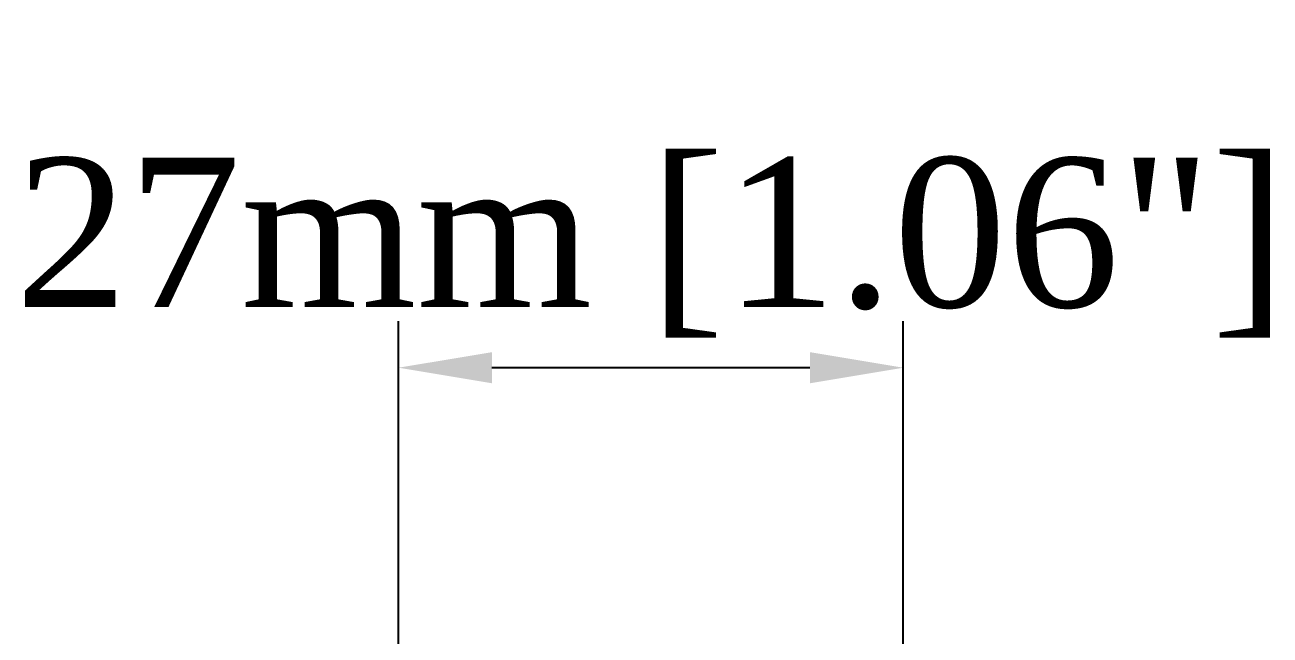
# Model space of a CAD drawing. Extents: x 322 to 1472, y 144 to 807.
# Drawn here: x 406.1 to 472.7, y 593.4 to 626.1 of the extents above; entities that cross this region are included whole.
import ezdxf

# ---------------------------------------------------------------- set-up
doc = ezdxf.new("R2010")
doc.units = 0
doc.header["$LTSCALE"] = 2
doc.layers.get('0').update_dxf_attribs({"linetype": 'CONTINUOUS'})
doc.layers.get('DEFPOINTS').update_dxf_attribs({"linetype": 'CONTINUOUS'})
doc.styles.get("Standard").update_dxf_attribs({"font": 'TIMES.TTF'})
doc.dimstyles.new('ISO-25', dxfattribs={"dimscale": 2, "dimtxt": 4, "dimasz": 2.5, "dimexe": 1.25, "dimexo": 0.625, "dimtad": 0, "dimtxsty": 'STANDARD', "dimcen": 2.5, "dimazin": 3, "dimtfac": 1, "dimtmove": 0, "dimatfit": 3})

# ---------------------------------------------------------------- blocks, each defined once
blk = doc.blocks.new('*D144')
at = {"color": 0}
for p, q in [((426.126, 589.908), (426.126, 610.23)), ((453.126, 589.908), (453.126, 610.23)), ((448.126, 607.73), (431.126, 607.73))]:
    blk.add_line(p, q, dxfattribs=at)
for points in [[(431.126, 608.563), (431.126, 606.896), (426.126, 607.73)], [(448.126, 606.896), (448.126, 608.563), (453.126, 607.73)]]:
    blk.add_solid(points, dxfattribs=at)
at = {"layer": 'DEFPOINTS', "color": 0}
for p in [(426.126, 607.73), (426.126, 588.658), (453.126, 588.658)]:
    blk.add_point(p, dxfattribs=at)
at = {"color": 0, "insert": (439.626, 614.157), "char_height": 8, "attachment_point": 5}
blk.add_mtext('27mm [1.06"]', dxfattribs=at)

msp = doc.modelspace()

# ---------------------------------------------------------------- dimensions: what is measured, and where the dimension line sits
dim = msp.add_linear_dim(base=(426.126, 607.73), p1=(453.126, 588.658), p2=(426.126, 588.658), dimstyle='ISO-25', override={"dimtad": 1, "dimpost": 'mm'})
dim.commit()
dim.dimension.update_dxf_attribs({"geometry": '*D144', "text_midpoint": (439.626, 607.73), "dimtype": 160})

doc.saveas('drawing.dxf')
